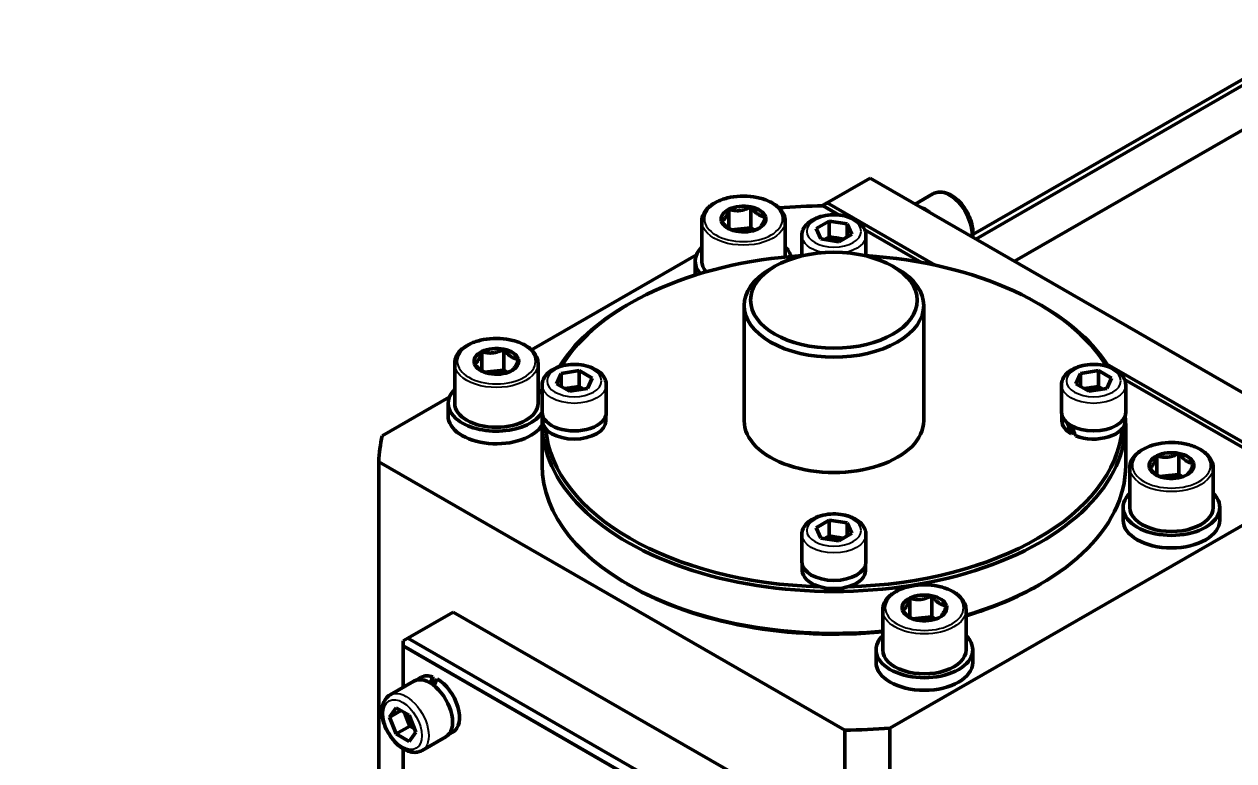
# Model space of a CAD drawing. Header units: millimetres. Extents: x 0 to 594, y 0 to 420.
# Drawn here: x 141.4 to 188.56, y 199.33 to 228.05 of the extents above; entities that cross this region are included whole.
import ezdxf
from ezdxf import colors
from ezdxf.entities.mleader import LeaderData, LeaderLine
from ezdxf.math import Vec2, Vec3

# ---------------------------------------------------------------- set-up
doc = ezdxf.new("R2010")
doc.units = ezdxf.units.MM
doc.header["$LTSCALE"] = 0.75
for name, color, linetype, lineweight in [('Balloons', 7, 'Continuous', 25), ('Visible', 7, 'Continuous', 50), ('Visible Narrow', 7, 'Continuous', 25)]:
    doc.layers.add(name, color=color, linetype=linetype, lineweight=lineweight)
doc.styles.get("Standard").update_dxf_attribs({"font": 'arial.ttf'})

# ---------------------------------------------------------------- blocks, each defined once
blk = doc.blocks.new('*B20')
at = {"transparency": 16777216}
for start, end in [(90, 270), (270, 90)]:
    blk.add_arc((0, 0), 6.25, start, end, dxfattribs=at)
at = {"transparency": 16777216, "insert": (0, 0), "char_height": 5, "attachment_point": 5}
blk.add_mtext('9', dxfattribs=at)

msp = doc.modelspace()

# ---------------------------------------------------------------- linework, layer by layer
at = {"layer": 'Visible', "extrusion": (0.707107, -0.407196, 0.578093)}
for p, q in [((178.501, 219.672), (193.043, 228.046)), ((178.384, 219.842), (191.065, 227.144)), ((180.004, 218.807), (193.792, 226.746)), ((174.381, 222.045), (172.701, 221.078)), ((174.381, 222.045), (192.589, 211.56)), ((176.138, 221.033), (176.824, 221.428)), ((168.874, 220.069), (168.874, 220.831)), ((169.73, 220.105), (169.73, 220.923)), ((172.503, 220.964), (172.701, 221.078)), ((172.545, 220.964), (173.17, 220.605)), ((172.701, 221.078), (176.916, 218.651)), ((167.815, 218.815), (167.815, 220.368)), ((171.065, 218.97), (171.065, 220.368)), ((172.78, 220.37), (172.269, 220.077)), ((172.78, 220.37), (172.78, 219.757)), ((173.477, 220.263), (172.78, 220.37)), ((173.663, 219.861), (173.477, 220.263)), ((173.477, 219.754), (173.477, 220.263)), ((168.978, 220.025), (169.73, 220.105)), ((169.73, 220.105), (169.867, 220.013)), ((171.716, 219.014), (171.716, 219.816)), ((172.269, 220.077), (172.456, 219.675)), ((173.153, 219.568), (173.663, 219.861)), ((174.174, 220.026), (176.375, 218.759)), ((174.216, 219.014), (174.216, 219.816)), ((172.456, 219.675), (173.153, 219.568)), ((172.78, 219.757), (172.599, 219.653)), ((173.128, 219.704), (172.78, 219.757)), ((173.128, 219.704), (173.334, 219.672)), ((167.603, 219.059), (161.171, 215.355)), ((167.555, 218.815), (167.555, 218.324)), ((170.659, 218.604), (170.482, 218.501)), ((175.273, 218.604), (175.451, 218.501)), ((164.981, 217.148), (164.892, 217.097)), ((169.466, 212.585), (169.466, 217.082)), ((176.466, 212.585), (176.466, 217.082)), ((180.952, 217.148), (181.041, 217.097)), ((159.239, 214.521), (159.239, 215.283)), ((160.096, 214.557), (160.096, 215.375)), ((158.181, 213.267), (158.181, 214.82)), ((161.431, 213.267), (161.431, 214.82)), ((183.607, 214.798), (190.909, 210.593)), ((159.344, 214.477), (160.096, 214.557)), ((160.096, 214.557), (160.233, 214.465)), ((162.331, 214.432), (162.144, 214.031)), ((163.028, 214.54), (162.331, 214.432)), ((162.331, 213.923), (162.331, 214.432)), ((163.538, 214.246), (163.028, 214.54)), ((163.028, 213.927), (163.028, 214.54)), ((163.352, 213.845), (163.538, 214.246)), ((182.581, 214.432), (182.394, 214.031)), ((183.278, 214.54), (182.581, 214.432)), ((182.581, 213.923), (182.581, 214.432)), ((183.788, 214.246), (183.278, 214.54)), ((183.278, 213.927), (183.278, 214.54)), ((183.602, 213.845), (183.788, 214.246)), ((184.299, 214.196), (190.711, 210.503)), ((161.591, 212.912), (161.591, 213.985)), ((162.144, 214.031), (162.655, 213.737)), ((162.474, 213.841), (162.68, 213.873)), ((162.655, 213.737), (163.352, 213.845)), ((163.028, 213.927), (162.68, 213.873)), ((163.209, 213.823), (163.028, 213.927)), ((164.091, 212.912), (164.091, 213.985)), ((181.841, 212.912), (181.841, 213.985)), ((182.394, 214.031), (182.905, 213.737)), ((182.724, 213.841), (182.93, 213.873)), ((182.905, 213.737), (183.602, 213.845)), ((182.93, 213.873), (183.278, 213.927)), ((183.278, 213.927), (183.459, 213.823)), ((184.341, 212.912), (184.341, 213.985)), ((157.969, 213.511), (155.351, 212.003)), ((157.921, 213.267), (157.921, 212.776)), ((161.606, 212.801), (161.606, 212.585)), ((164.076, 212.801), (164.076, 212.585)), ((181.856, 212.801), (181.856, 212.585)), ((184.326, 212.801), (184.326, 212.585)), ((161.591, 210.848), (161.591, 212.483)), ((184.341, 210.848), (184.341, 212.483)), ((182.218, 212.082), (182.328, 212.145)), ((186.417, 210.496), (186.417, 211.313)), ((155.221, 210.988), (173.387, 200.527)), ((155.221, 196.936), (155.221, 210.988)), ((185.561, 210.459), (185.561, 211.222)), ((184.502, 209.205), (184.502, 210.759)), ((185.665, 210.415), (186.417, 210.496)), ((186.417, 210.496), (186.554, 210.403)), ((187.752, 209.205), (187.752, 210.759)), ((175.15, 200.602), (190.582, 209.488)), ((184.242, 209.205), (184.242, 208.715)), ((188.012, 209.205), (188.012, 208.715)), ((172.78, 208.709), (172.269, 208.415)), ((173.477, 208.602), (172.78, 208.709)), ((172.78, 208.096), (172.78, 208.709)), ((173.663, 208.2), (173.477, 208.602)), ((173.477, 208.093), (173.477, 208.602)), ((171.716, 207.082), (171.716, 208.155)), ((172.269, 208.415), (172.456, 208.014)), ((172.456, 208.014), (173.153, 207.906)), ((172.78, 208.096), (172.599, 207.992)), ((173.128, 208.042), (172.78, 208.096)), ((173.128, 208.042), (173.334, 208.011)), ((173.153, 207.906), (173.663, 208.2)), ((174.216, 207.082), (174.216, 208.155)), ((171.731, 206.97), (171.731, 206.754)), ((174.201, 206.97), (174.201, 206.754)), ((164.981, 206.182), (164.892, 206.234)), ((180.952, 206.182), (181.041, 206.234)), ((175.926, 204.911), (175.926, 205.674)), ((176.783, 204.948), (176.783, 205.765)), ((174.868, 203.657), (174.868, 205.211)), ((178.118, 203.657), (178.118, 205.211)), ((158.117, 205.131), (156.349, 204.113)), ((170.138, 198.209), (158.117, 205.131)), ((176.031, 204.867), (176.783, 204.948)), ((176.783, 204.948), (176.92, 204.855)), ((156.173, 204.011), (156.349, 204.113)), ((156.173, 203.807), (156.173, 204.011)), ((168.193, 196.885), (156.173, 203.807)), ((156.173, 203.807), (156.173, 202.196)), ((156.349, 204.113), (168.37, 197.191)), ((174.608, 203.657), (174.608, 203.167)), ((178.378, 203.657), (178.378, 203.167)), ((156.589, 202.436), (155.661, 201.902)), ((156.693, 202.479), (156.879, 202.586)), ((157.332, 202.297), (157.332, 202.602)), ((155.897, 201.4), (155.642, 201.036)), ((156.407, 201.106), (155.897, 201.4)), ((156.085, 201.291), (155.642, 201.036)), ((155.642, 201.036), (155.897, 200.378)), ((156.3, 201.012), (156.222, 201.213)), ((156.3, 201.012), (156.427, 200.683)), ((156.662, 200.448), (156.407, 201.106)), ((155.897, 200.378), (156.427, 200.683)), ((156.407, 200.084), (156.662, 200.448)), ((156.427, 200.683), (156.612, 200.577)), ((157.926, 200.338), (158.112, 200.446)), ((173.387, 200.527), (173.387, 189.43)), ((175.15, 200.602), (175.15, 189.879)), ((155.897, 200.378), (156.407, 200.084)), ((157.836, 200.27), (156.908, 199.735)), ((156.173, 199.798), (156.173, 197.484))]:
    msp.add_line(p, q, dxfattribs=at)
at = {"layer": 'Visible'}
for centre, major_axis, ratio, start_param, end_param in [((169.44, 220.45), (-0.871, 0), 0.575862, -0.862974, 0.184223), ((169.44, 220.45), (-0.871, 0), 0.575862, 4.373014, 5.420211), ((169.44, 220.45), (0.871, 0), 0.575862, 0.184223, 1.231421), ((176.52, 219.81), (-0.624, 1.083), 0.578093, -0.973449, -0.59348), ((176.52, 219.81), (0.538, 1.702), 0.202662, 1.001065, 1.004577), ((176.52, 219.81), (-0.616, 1.07), 0.578093, -0.893662, -0.783464), ((169.44, 220.45), (-0.871, 0), 0.575862, 0.184223, 1.231421), ((169.44, 220.45), (0.871, 0), 0.575862, -0.862974, 0.184223), ((169.44, 220.45), (-0.871, 0), 0.575862, 1.231421, 2.278618), ((169.44, 218.815), (-1.625, 0), 0.575862, 0, 0.465706), ((159.806, 214.902), (0.871, 0), 0.575862, 2.278618, 3.325816), ((159.806, 214.902), (0.871, 0), 0.575862, 1.231421, 2.278618), ((159.806, 214.902), (0.871, 0), 0.575862, 0.184223, 1.231421), ((159.806, 214.902), (0.871, 0), 0.575862, 3.325816, 4.373014), ((159.806, 214.902), (0.871, 0), 0.575862, -0.862974, 0.184223), ((159.806, 214.902), (-0.871, 0), 0.575862, 1.231421, 2.278618), ((159.806, 213.267), (1.625, 0), 0.575862, 3.141593, 6.283185), ((172.966, 212.585), (-3.5, 0), 0.575862, 0, 3.141593), ((183.091, 212.585), (1.235, 0), 0.575862, 3.141593, 3.926991), ((183.091, 212.912), (-0.804, 2.283), 0.410431, 1.653852, 1.835057), ((183.091, 212.585), (-1.235, 0), 0.575862, 0.973502, 3.141593), ((172.966, 210.746), (-17.75, 0), 0.575862, -0.123346, -0.023715), ((186.127, 210.841), (0.871, 0), 0.575862, 1.231421, 2.278618), ((186.127, 210.841), (-0.871, 0), 0.575862, 3.325816, 4.373014), ((186.127, 210.841), (0.871, 0), 0.575862, 2.278618, 3.325816), ((186.127, 210.841), (-0.871, 0), 0.575862, 2.278618, 3.325816), ((186.127, 210.841), (-0.871, 0), 0.575862, 0.184223, 1.231421), ((186.127, 210.841), (0.871, 0), 0.575862, 4.373014, 5.420211), ((186.127, 209.205), (-1.625, 0), 0.575862, 0, 3.141593), ((172.966, 206.754), (-1.235, 0), 0.575862, 0, 3.141593), ((176.493, 205.292), (0.871, 0), 0.575862, 2.278618, 3.325816), ((176.493, 205.292), (0.871, 0), 0.575862, 1.231421, 2.278618), ((176.493, 205.292), (-0.871, 0), 0.575862, 3.325816, 4.373014), ((176.493, 205.292), (-0.871, 0), 0.575862, 0.184223, 1.231421), ((176.493, 205.292), (0.871, 0), 0.575862, -0.862974, 0.184223), ((176.493, 205.292), (0.871, 0), 0.575862, 4.373014, 5.420211), ((176.493, 203.657), (-1.625, 0), 0.575862, 0, 3.141593), ((157.495, 201.516), (0.538, 1.702), 0.202662, 1.001066, 1.18304), ((172.966, 210.746), (17.75, 0), 0.575862, -1.547082, -1.44745)]:
    msp.add_ellipse(centre, major_axis=major_axis, ratio=ratio, start_param=start_param, end_param=end_param, dxfattribs=at)
at = {"layer": 'Visible', "extrusion": (-2e-16, -1e-16, -1)}
for centre, major_axis, start_param, end_param in [((172.966, 210.746), (-17.75, 0), 1.449416, 1.547082), ((169.44, 218.815), (1.885, 0), 2.675299, 3.673051), ((162.841, 213.525), (-0.625, 0), 0.991504, 1.308997)]:
    msp.add_ellipse(centre, major_axis=major_axis, ratio=0.575862, start_param=start_param, end_param=end_param, dxfattribs=at)
at = {"layer": 'Visible', "extrusion": (-2e-16, 3e-16, -1)}
msp.add_ellipse((169.44, 219.632), major_axis=(-0.75, 0), ratio=0.575862, start_param=1.024342, end_param=2.117251, dxfattribs=at)
at = {"layer": 'Visible', "extrusion": (-2e-16, 0, -1)}
for centre, major_axis, start_param, end_param in [((169.44, 218.815), (1.885, 0), -0.531458, -0.163922), ((169.44, 218.324), (1.885, 0), 3.087509, 3.141593), ((159.806, 213.267), (-1.885, 0), 2.610134, 2.815627), ((159.806, 212.776), (1.885, 0), 0.325966, 3.141593), ((186.127, 209.205), (-1.885, 0), 2.610134, 6.814644), ((186.127, 208.715), (-1.885, 0), 3.141593, 6.283185)]:
    msp.add_ellipse(centre, major_axis=major_axis, ratio=0.575862, start_param=start_param, end_param=end_param, dxfattribs=at)
at = {"layer": 'Visible', "extrusion": (-1e-16, -1e-16, -1)}
for centre, major_axis, ratio, start_param, end_param in [((172.966, 219.356), (-0.625, 0), 0.575862, 0.963585, 1.832596), ((172.966, 219.356), (-0.625, 0), 0.575862, 1.832596, 2.150088), ((157.495, 201.516), (-0.616, 1.07), 0.578093, 0, 0.595361)]:
    msp.add_ellipse(centre, major_axis=major_axis, ratio=ratio, start_param=start_param, end_param=end_param, dxfattribs=at)
at = {"layer": 'Visible', "extrusion": (-1e-16, -2e-16, -1)}
for centre, major_axis, start_param, end_param in [((172.966, 212.585), (-11.25, 0), 0.336019, 1.459455), ((172.966, 217.082), (-3.5, 0), 2.360047, 7.064731), ((176.493, 203.657), (-1.885, 0), 2.610134, 6.814644)]:
    msp.add_ellipse(centre, major_axis=major_axis, ratio=0.575862, start_param=start_param, end_param=end_param, dxfattribs=at)
at = {"layer": 'Visible', "extrusion": (-1e-16, 0, -1)}
for centre, major_axis, start_param, end_param in [((172.966, 217.286), (-3.25, 0), 3.141593, 9.424778), ((172.966, 212.585), (-11.25, 0), 3.189337, 4.664645), ((186.127, 210.023), (0.75, 0), 4.165934, 5.258843), ((176.493, 204.475), (0.75, 0), 4.165934, 5.258843)]:
    msp.add_ellipse(centre, major_axis=major_axis, ratio=0.575862, start_param=start_param, end_param=end_param, dxfattribs=at)
at = {"layer": 'Visible', "extrusion": (0, -3e-16, -1)}
for major_axis, start_param, end_param in [((11.25, 0), -1.459455, -0.336019), ((-11.25, 0), -1.523052, -0.047744)]:
    msp.add_ellipse((172.966, 212.585), major_axis=major_axis, ratio=0.575862, start_param=start_param, end_param=end_param, dxfattribs=at)
at = {"layer": 'Visible', "extrusion": (1e-16, 0, -1)}
for centre, major_axis, ratio, start_param, end_param in [((172.966, 212.483), (-11.375, 0), 0.575862, 0.344638, 0.781546), ((172.966, 212.483), (-11.375, 0), 0.575862, 3.092332, 6.332446), ((183.091, 212.585), (-0.804, 2.283), 0.410431, 4.636231, 4.815622)]:
    msp.add_ellipse(centre, major_axis=major_axis, ratio=ratio, start_param=start_param, end_param=end_param, dxfattribs=at)
at = {"layer": 'Visible', "extrusion": (-1e-16, -3e-16, -1)}
for centre, major_axis, start_param, end_param in [((172.966, 212.483), (11.375, 0), -0.781546, -0.344638), ((159.806, 214.084), (0.75, 0), 4.165934, 5.258843), ((162.841, 213.525), (0.625, 0), 4.45059, 5.3196), ((162.841, 212.912), (1.25, 0), 0, 3.141593), ((172.966, 207.082), (-1.25, 0), 3.141593, 6.283185)]:
    msp.add_ellipse(centre, major_axis=major_axis, ratio=0.575862, start_param=start_param, end_param=end_param, dxfattribs=at)
at = {"layer": 'Visible', "extrusion": (-2e-16, 2e-16, -1)}
msp.add_ellipse((159.806, 213.267), major_axis=(1.885, 0), ratio=0.575862, start_param=0.325966, end_param=3.673051, dxfattribs=at)
at = {"layer": 'Visible', "extrusion": (-2e-16, 1e-16, -1)}
msp.add_ellipse((183.091, 213.525), major_axis=(-0.625, 0), ratio=0.575862, start_param=0.991504, end_param=1.308997, dxfattribs=at)
at = {"layer": 'Visible', "extrusion": (2e-16, -2e-16, -1)}
msp.add_ellipse((183.091, 213.525), major_axis=(0.625, 0), ratio=0.575862, start_param=4.45059, end_param=5.3196, dxfattribs=at)
at = {"layer": 'Visible', "extrusion": (-1e-16, 1e-16, -1)}
for centre, major_axis, start_param, end_param in [((183.091, 212.912), (-1.25, 0), 3.141593, 6.283185), ((172.966, 210.848), (-11.375, 0), 4.544444, 6.283185), ((172.966, 207.695), (-0.625, 0), 1.832596, 2.150088), ((172.966, 210.746), (11.25, 0), 1.400967, 2.360047), ((176.493, 203.167), (-1.885, 0), 3.141593, 6.283185)]:
    msp.add_ellipse(centre, major_axis=major_axis, ratio=0.575862, start_param=start_param, end_param=end_param, dxfattribs=at)
at = {"layer": 'Visible', "extrusion": (1e-16, 1e-16, -1)}
msp.add_ellipse((162.841, 212.585), major_axis=(-1.235, 0), ratio=0.575862, start_param=3.141593, end_param=6.283185, dxfattribs=at)
at = {"layer": 'Visible', "extrusion": (0, -2e-16, -1)}
msp.add_ellipse((172.966, 210.848), major_axis=(-11.375, 0), ratio=0.575862, start_param=3.141593, end_param=4.242406, dxfattribs=at)
at = {"layer": 'Visible', "extrusion": (-1e-16, 2e-16, -1)}
msp.add_ellipse((172.966, 207.695), major_axis=(0.625, 0), ratio=0.575862, start_param=4.105178, end_param=4.974188, dxfattribs=at)
at = {"layer": 'Visible', "extrusion": (-2e-16, -2e-16, -1)}
msp.add_ellipse((172.966, 210.746), major_axis=(-11.25, 0), ratio=0.575862, start_param=3.923138, end_param=4.236754, dxfattribs=at)
at = {"layer": 'Visible', "extrusion": (1e-16, 2e-16, -1)}
msp.add_ellipse((157.213, 201.353), major_axis=(-0.624, 1.083), ratio=0.578093, start_param=0, end_param=3.141593, dxfattribs=at)
at = {"layer": 'Visible', "extrusion": (-4e-16, 1e-16, -1)}
msp.add_ellipse((157.213, 201.353), major_axis=(0.538, 1.702), ratio=0.202662, start_param=-0.994019, end_param=-0.812962, dxfattribs=at)
at = {"layer": 'Visible', "extrusion": (0, -1e-16, -1)}
for centre, major_axis, start_param, end_param in [((157.495, 201.516), (-0.616, 1.07), 0.783464, 3.141593), ((156.682, 201.047), (-0.312, 0.542), -1.310931, -0.983965)]:
    msp.add_ellipse(centre, major_axis=major_axis, ratio=0.578093, start_param=start_param, end_param=end_param, dxfattribs=at)
at = {"layer": 'Visible', "extrusion": (-4e-16, -2e-16, -1)}
msp.add_ellipse((156.682, 201.047), major_axis=(-0.312, 0.542), ratio=0.578093, start_param=4.091948, end_param=4.972255, dxfattribs=at)
at = {"layer": 'Visible'}
for points, knots in [([(167.815, 220.368), (167.815, 220.468), (167.84, 220.568), (167.938, 220.76), (168.014, 220.852), (168.209, 221.02), (168.333, 221.096), (168.614, 221.219), (168.771, 221.267), (169.102, 221.331), (169.276, 221.347), (169.622, 221.346), (169.795, 221.329), (170.124, 221.263), (170.279, 221.215), (170.559, 221.089), (170.683, 221.012), (170.883, 220.835), (170.96, 220.735), (171.045, 220.544), (171.065, 220.456), (171.065, 220.368)], [0.785398, 0.785398, 0.785398, 0.785398, 1.071172, 1.071172, 1.375873, 1.375873, 1.702891, 1.702891, 2.033317, 2.033317, 2.362024, 2.362024, 2.689951, 2.689951, 3.018709, 3.018709, 3.349165, 3.349165, 3.675718, 3.675718, 3.926991, 3.926991, 3.926991, 3.926991]), ([(178.374, 219.746), (178.386, 219.821), (178.389, 219.9), (178.378, 220.102), (178.354, 220.227), (178.277, 220.475), (178.224, 220.599), (178.094, 220.832), (178.018, 220.942), (177.849, 221.14), (177.756, 221.228), (177.558, 221.372), (177.454, 221.428), (177.244, 221.497), (177.139, 221.51), (176.961, 221.489), (176.889, 221.465), (176.824, 221.428)], [4.547161, 4.547161, 4.547161, 4.547161, 4.778933, 4.778933, 5.12453, 5.12453, 5.467569, 5.467569, 5.808234, 5.808234, 6.150619, 6.150619, 6.496399, 6.496399, 6.827094, 6.827094, 7.06665, 7.06665, 7.06665, 7.06665]), ([(171.716, 219.816), (171.716, 219.894), (171.734, 219.972), (171.801, 220.123), (171.853, 220.194), (171.991, 220.331), (172.082, 220.393), (172.291, 220.498), (172.412, 220.54), (172.666, 220.597), (172.799, 220.613), (173.065, 220.617), (173.199, 220.606), (173.455, 220.559), (173.577, 220.522), (173.801, 220.423), (173.902, 220.361), (174.066, 220.214), (174.131, 220.129), (174.2, 219.965), (174.216, 219.891), (174.216, 219.816)], [0.785398, 0.785398, 0.785398, 0.785398, 1.036621, 1.036621, 1.312808, 1.312808, 1.638411, 1.638411, 1.984216, 1.984216, 2.327317, 2.327317, 2.667995, 2.667995, 3.010415, 3.010415, 3.356371, 3.356371, 3.68741, 3.68741, 3.926991, 3.926991, 3.926991, 3.926991]), ([(158.181, 214.82), (158.181, 214.92), (158.206, 215.02), (158.304, 215.212), (158.379, 215.304), (158.575, 215.472), (158.699, 215.548), (158.979, 215.671), (159.137, 215.719), (159.468, 215.783), (159.641, 215.799), (159.988, 215.798), (160.161, 215.781), (160.489, 215.715), (160.645, 215.666), (160.925, 215.541), (161.049, 215.464), (161.249, 215.287), (161.326, 215.187), (161.411, 214.996), (161.431, 214.908), (161.431, 214.82)], [0.785398, 0.785398, 0.785398, 0.785398, 1.071172, 1.071172, 1.375873, 1.375873, 1.702891, 1.702891, 2.033317, 2.033317, 2.362024, 2.362024, 2.689951, 2.689951, 3.018709, 3.018709, 3.349165, 3.349165, 3.675718, 3.675718, 3.926991, 3.926991, 3.926991, 3.926991]), ([(161.591, 213.985), (161.591, 214.064), (161.609, 214.142), (161.676, 214.292), (161.728, 214.364), (161.866, 214.5), (161.957, 214.562), (162.166, 214.668), (162.287, 214.709), (162.541, 214.766), (162.674, 214.782), (162.94, 214.786), (163.074, 214.776), (163.33, 214.728), (163.452, 214.691), (163.676, 214.593), (163.777, 214.53), (163.941, 214.383), (164.006, 214.299), (164.075, 214.135), (164.091, 214.06), (164.091, 213.985)], [0.785398, 0.785398, 0.785398, 0.785398, 1.036621, 1.036621, 1.312808, 1.312808, 1.638411, 1.638411, 1.984216, 1.984216, 2.327317, 2.327317, 2.667995, 2.667995, 3.010415, 3.010415, 3.356371, 3.356371, 3.68741, 3.68741, 3.926991, 3.926991, 3.926991, 3.926991]), ([(181.841, 213.985), (181.841, 214.064), (181.859, 214.142), (181.926, 214.292), (181.978, 214.364), (182.116, 214.5), (182.207, 214.562), (182.416, 214.668), (182.537, 214.709), (182.791, 214.766), (182.924, 214.782), (183.19, 214.786), (183.324, 214.776), (183.58, 214.728), (183.702, 214.691), (183.926, 214.593), (184.027, 214.53), (184.191, 214.383), (184.256, 214.299), (184.325, 214.135), (184.341, 214.06), (184.341, 213.985)], [0.785398, 0.785398, 0.785398, 0.785398, 1.036621, 1.036621, 1.312808, 1.312808, 1.638411, 1.638411, 1.984216, 1.984216, 2.327317, 2.327317, 2.667995, 2.667995, 3.010415, 3.010415, 3.356371, 3.356371, 3.68741, 3.68741, 3.926991, 3.926991, 3.926991, 3.926991]), ([(184.502, 210.759), (184.502, 210.859), (184.527, 210.959), (184.625, 211.151), (184.701, 211.242), (184.897, 211.411), (185.02, 211.486), (185.301, 211.61), (185.458, 211.658), (185.789, 211.722), (185.963, 211.738), (186.309, 211.736), (186.482, 211.719), (186.811, 211.654), (186.967, 211.605), (187.246, 211.479), (187.37, 211.402), (187.57, 211.225), (187.647, 211.126), (187.733, 210.935), (187.752, 210.847), (187.752, 210.759)], [0.785398, 0.785398, 0.785398, 0.785398, 1.071172, 1.071172, 1.375873, 1.375873, 1.702891, 1.702891, 2.033317, 2.033317, 2.362024, 2.362024, 2.689951, 2.689951, 3.018709, 3.018709, 3.349165, 3.349165, 3.675718, 3.675718, 3.926991, 3.926991, 3.926991, 3.926991]), ([(171.716, 208.155), (171.716, 208.233), (171.734, 208.311), (171.801, 208.462), (171.853, 208.533), (171.991, 208.67), (172.082, 208.732), (172.291, 208.837), (172.412, 208.879), (172.666, 208.936), (172.799, 208.951), (173.065, 208.956), (173.199, 208.945), (173.455, 208.897), (173.577, 208.861), (173.801, 208.762), (173.902, 208.7), (174.066, 208.553), (174.131, 208.468), (174.2, 208.304), (174.216, 208.229), (174.216, 208.155)], [0.785398, 0.785398, 0.785398, 0.785398, 1.036621, 1.036621, 1.312808, 1.312808, 1.638411, 1.638411, 1.984216, 1.984216, 2.327317, 2.327317, 2.667995, 2.667995, 3.010415, 3.010415, 3.356371, 3.356371, 3.68741, 3.68741, 3.926991, 3.926991, 3.926991, 3.926991]), ([(174.868, 205.211), (174.868, 205.311), (174.893, 205.411), (174.991, 205.603), (175.066, 205.694), (175.262, 205.863), (175.386, 205.938), (175.667, 206.062), (175.824, 206.11), (176.155, 206.174), (176.329, 206.189), (176.675, 206.188), (176.848, 206.171), (177.176, 206.106), (177.332, 206.057), (177.612, 205.931), (177.736, 205.854), (177.936, 205.677), (178.013, 205.578), (178.098, 205.387), (178.118, 205.299), (178.118, 205.211)], [0.785398, 0.785398, 0.785398, 0.785398, 1.071172, 1.071172, 1.375873, 1.375873, 1.702891, 1.702891, 2.033317, 2.033317, 2.362024, 2.362024, 2.689951, 2.689951, 3.018709, 3.018709, 3.349165, 3.349165, 3.675718, 3.675718, 3.926991, 3.926991, 3.926991, 3.926991]), ([(156.908, 199.735), (156.84, 199.696), (156.763, 199.672), (156.599, 199.655), (156.511, 199.664), (156.323, 199.716), (156.224, 199.763), (156.028, 199.892), (155.931, 199.976), (155.755, 200.167), (155.675, 200.275), (155.538, 200.504), (155.481, 200.625), (155.395, 200.871), (155.366, 200.995), (155.34, 201.239), (155.344, 201.357), (155.39, 201.573), (155.431, 201.671), (155.539, 201.813), (155.596, 201.864), (155.661, 201.902)], [2.358128, 2.358128, 2.358128, 2.358128, 2.609963, 2.609963, 2.886537, 2.886537, 3.212004, 3.212004, 3.557601, 3.557601, 3.90064, 3.90064, 4.241305, 4.241305, 4.58369, 4.58369, 4.92947, 4.92947, 5.260165, 5.260165, 5.499721, 5.499721, 5.499721, 5.499721])]:
    msp.add_open_spline(points, degree=3, knots=knots, dxfattribs=at)
at = {"layer": 'Visible', "extrusion": (2.1997e-12, -9.579e-13, -1)}
msp.add_rational_spline([(168.584, 220.358), (168.729, 220.417), (168.874, 220.831)], [1.15382062228, 1.33231729374, 1.15382062228], degree=2, dxfattribs=at)
at = {"layer": 'Visible'}
for points, weights in [([(169.73, 220.923), (169.302, 220.699), (168.874, 220.831)], [1.15382019324, 1.33231679832, 1.15382019324]), ([(170.296, 220.542), (170.013, 220.554), (169.73, 220.923)], [1.15382019324, 1.33231679832, 1.15382019324]), ([(168.584, 220.358), (168.735, 220.161), (168.866, 220.073)], [1.15382019324, 1.24282037188, 1.24306780596]), ([(158.949, 214.81), (159.094, 214.869), (159.239, 215.283)], [1.15382062228, 1.33231729374, 1.15382062228]), ([(158.949, 214.81), (159.101, 214.613), (159.232, 214.525)], [1.15382019324, 1.24282037188, 1.24306780596]), ([(160.407, 214.539), (160.531, 214.619), (160.662, 214.994)], [1.18832592379, 1.31296614688, 1.15382019325]), ([(186.983, 210.932), (186.7, 210.945), (186.417, 211.313)], [1.15382019324, 1.33231679832, 1.15382019324]), ([(185.271, 210.749), (185.422, 210.552), (185.553, 210.463)], [1.15382019324, 1.24282037188, 1.24306780596]), ([(175.637, 205.201), (175.782, 205.259), (175.926, 205.674)], [1.15382062228, 1.33231729374, 1.15382062228]), ([(176.783, 205.765), (176.355, 205.541), (175.926, 205.674)], [1.15382019324, 1.33231679832, 1.15382019324]), ([(177.349, 205.384), (177.066, 205.397), (176.783, 205.765)], [1.15382019324, 1.33231679832, 1.15382019324]), ([(175.637, 205.201), (175.788, 205.004), (175.919, 204.915)], [1.15382019324, 1.24282037188, 1.24306780596])]:
    msp.add_rational_spline(points, weights, degree=2, dxfattribs=at)
at = {"layer": 'Visible', "extrusion": (3.7483e-12, -1.4626e-12, -1)}
msp.add_rational_spline([(170.041, 220.087), (170.165, 220.167), (170.296, 220.542)], [1.18832592379, 1.31296614688, 1.15382019325], degree=2, dxfattribs=at)
at = {"layer": 'Visible', "extrusion": (-5.19e-14, -1.8361e-12, -1)}
msp.add_rational_spline([(160.096, 215.375), (159.667, 215.151), (159.239, 215.283)], [1.15382019324, 1.33231679832, 1.15382019324], degree=2, dxfattribs=at)
at = {"layer": 'Visible', "extrusion": (-8.551e-13, -1.1775e-12, -1)}
msp.add_rational_spline([(160.662, 214.994), (160.379, 215.006), (160.096, 215.375)], [1.15382019324, 1.33231679832, 1.15382019324], degree=2, dxfattribs=at)
at = {"layer": 'Visible', "extrusion": (-6.69e-14, 1.397e-12, -1)}
msp.add_rational_spline([(186.417, 211.313), (185.989, 211.09), (185.561, 211.222)], [1.15382019324, 1.33231679832, 1.15382019324], degree=2, dxfattribs=at)
at = {"layer": 'Visible', "extrusion": (-4.1515e-12, 2.3949e-12, -1)}
msp.add_rational_spline([(185.271, 210.749), (185.416, 210.807), (185.561, 211.222)], [1.15382062228, 1.33231729374, 1.15382062228], degree=2, dxfattribs=at)
at = {"layer": 'Visible', "extrusion": (-2.5738e-12, 1.5065e-12, -1)}
msp.add_rational_spline([(186.728, 210.477), (186.852, 210.557), (186.983, 210.932)], [1.18832592379, 1.31296614688, 1.15382019325], degree=2, dxfattribs=at)
at = {"layer": 'Visible', "extrusion": (-2.482e-12, 8.302e-13, -1)}
msp.add_rational_spline([(177.094, 204.929), (177.218, 205.009), (177.349, 205.384)], [1.18832592379, 1.31296614688, 1.15382019325], degree=2, dxfattribs=at)
at = {"layer": 'Visible Narrow', "extrusion": (-2e-16, 1e-16, -1)}
msp.add_ellipse((169.44, 220.45), major_axis=(1.525, 0), ratio=0.575862, dxfattribs=at)
at = {"layer": 'Visible Narrow'}
msp.add_ellipse((177.448, 220.344), major_axis=(-0.624, 1.083), ratio=0.578093, start_param=3.864941, end_param=6.283185, dxfattribs=at)
at = {"layer": 'Visible Narrow', "extrusion": (-1e-16, 1e-16, -1)}
for centre, major_axis, start_param, end_param in [((169.44, 220.368), (1.625, 0), 0, 3.141593), ((159.806, 214.82), (1.625, 0), 0, 3.141593), ((183.091, 213.985), (-1.25, 0), 3.141593, 6.283185), ((186.127, 210.759), (1.625, 0), 0, 3.141593), ((176.493, 205.211), (-1.625, 0), 3.141593, 6.283185)]:
    msp.add_ellipse(centre, major_axis=major_axis, ratio=0.575862, start_param=start_param, end_param=end_param, dxfattribs=at)
at = {"layer": 'Visible Narrow', "extrusion": (-2e-16, 0, -1)}
msp.add_ellipse((172.966, 219.969), major_axis=(-1.062, 0), ratio=0.575862, start_param=3.141593, end_param=9.424778, dxfattribs=at)
at = {"layer": 'Visible Narrow', "extrusion": (-1e-16, -2e-16, -1)}
msp.add_ellipse((172.966, 219.816), major_axis=(-1.25, 0), ratio=0.575862, start_param=-1.215971, end_param=0, dxfattribs=at)
at = {"layer": 'Visible Narrow', "extrusion": (-1e-16, -3e-16, -1)}
for centre, end_param in [((172.966, 219.816), 4.357563), ((162.841, 213.985), 6.283185), ((172.966, 208.155), 6.283185)]:
    msp.add_ellipse(centre, major_axis=(-1.25, 0), ratio=0.575862, start_param=3.141593, end_param=end_param, dxfattribs=at)
at = {"layer": 'Visible Narrow', "extrusion": (-1e-16, 0, -1)}
msp.add_ellipse((159.806, 214.902), major_axis=(1.525, 0), ratio=0.575862, dxfattribs=at)
at = {"layer": 'Visible Narrow', "extrusion": (-1e-16, -1e-16, -1)}
msp.add_ellipse((162.841, 214.138), major_axis=(-1.062, 0), ratio=0.575862, start_param=3.141593, end_param=9.424778, dxfattribs=at)
at = {"layer": 'Visible Narrow', "extrusion": (0, 0, -1)}
msp.add_ellipse((183.091, 214.138), major_axis=(1.062, 0), ratio=0.575862, dxfattribs=at)
at = {"layer": 'Visible Narrow', "extrusion": (-2e-16, -1e-16, -1)}
msp.add_ellipse((186.127, 210.841), major_axis=(1.525, 0), ratio=0.575862, dxfattribs=at)
at = {"layer": 'Visible Narrow', "extrusion": (1e-16, -1e-16, -1)}
msp.add_ellipse((172.966, 208.308), major_axis=(-1.062, 0), ratio=0.575862, start_param=3.141593, end_param=9.424778, dxfattribs=at)
at = {"layer": 'Visible Narrow', "extrusion": (0, -4e-16, -1)}
msp.add_ellipse((176.493, 205.292), major_axis=(1.525, 0), ratio=0.575862, dxfattribs=at)
at = {"layer": 'Visible Narrow', "extrusion": (1e-16, 2e-16, -1)}
msp.add_ellipse((156.285, 200.818), major_axis=(-0.624, 1.083), ratio=0.578093, start_param=0, end_param=3.141593, dxfattribs=at)
at = {"layer": 'Visible Narrow', "extrusion": (-2e-16, -1e-16, -1)}
msp.add_ellipse((156.152, 200.742), major_axis=(-0.53, 0.921), ratio=0.578093, start_param=4.712389, end_param=10.995574, dxfattribs=at)

# ---------------------------------------------------------------- leaders
at = {"layer": 'Balloons'}
ml = msp.add_multileader_block('Standard', dxfattribs=at)
ml.set_content('*B20', color=256)
ml.set_leader_properties()
ml.build(insert=Vec2(0, 0))
ml.multileader.update_dxf_attribs({"has_dogleg": 0, "arrow_head_size": 3.5, "block_connection_type": 1})
ctx = ml.context
ctx.base_point, ctx.char_height, ctx.arrow_head_size = Vec3(100.721, 194.107), 3.5, 3.5
ctx.attachment_type = 1
notes = []
notes.append((ctx, [(0, (1, 1, 0), (92.721, 194.107), (1, 0), 8, [(0, [(150.466, 184.421)], 0, [])])]))
ctx.block.insert = Vec3(100.721, 194.107)
for ctx, leaders in notes:
    for number, flags, end, landing, length, lines in leaders:
        leader = LeaderData()
        leader.index, (leader.has_last_leader_line, leader.has_dogleg_vector, leader.attachment_direction) = number, flags
        leader.last_leader_point, leader.dogleg_vector, leader.dogleg_length = Vec3(end), Vec3(landing), length
        for number, points, colour, breaks in lines:
            line = LeaderLine()
            line.index, line.vertices, line.color, line.breaks = number, Vec3.list(points), colors.encode_raw_color(colour), breaks
            leader.lines.append(line)
        ctx.leaders.append(leader)

doc.saveas('drawing.dxf')
